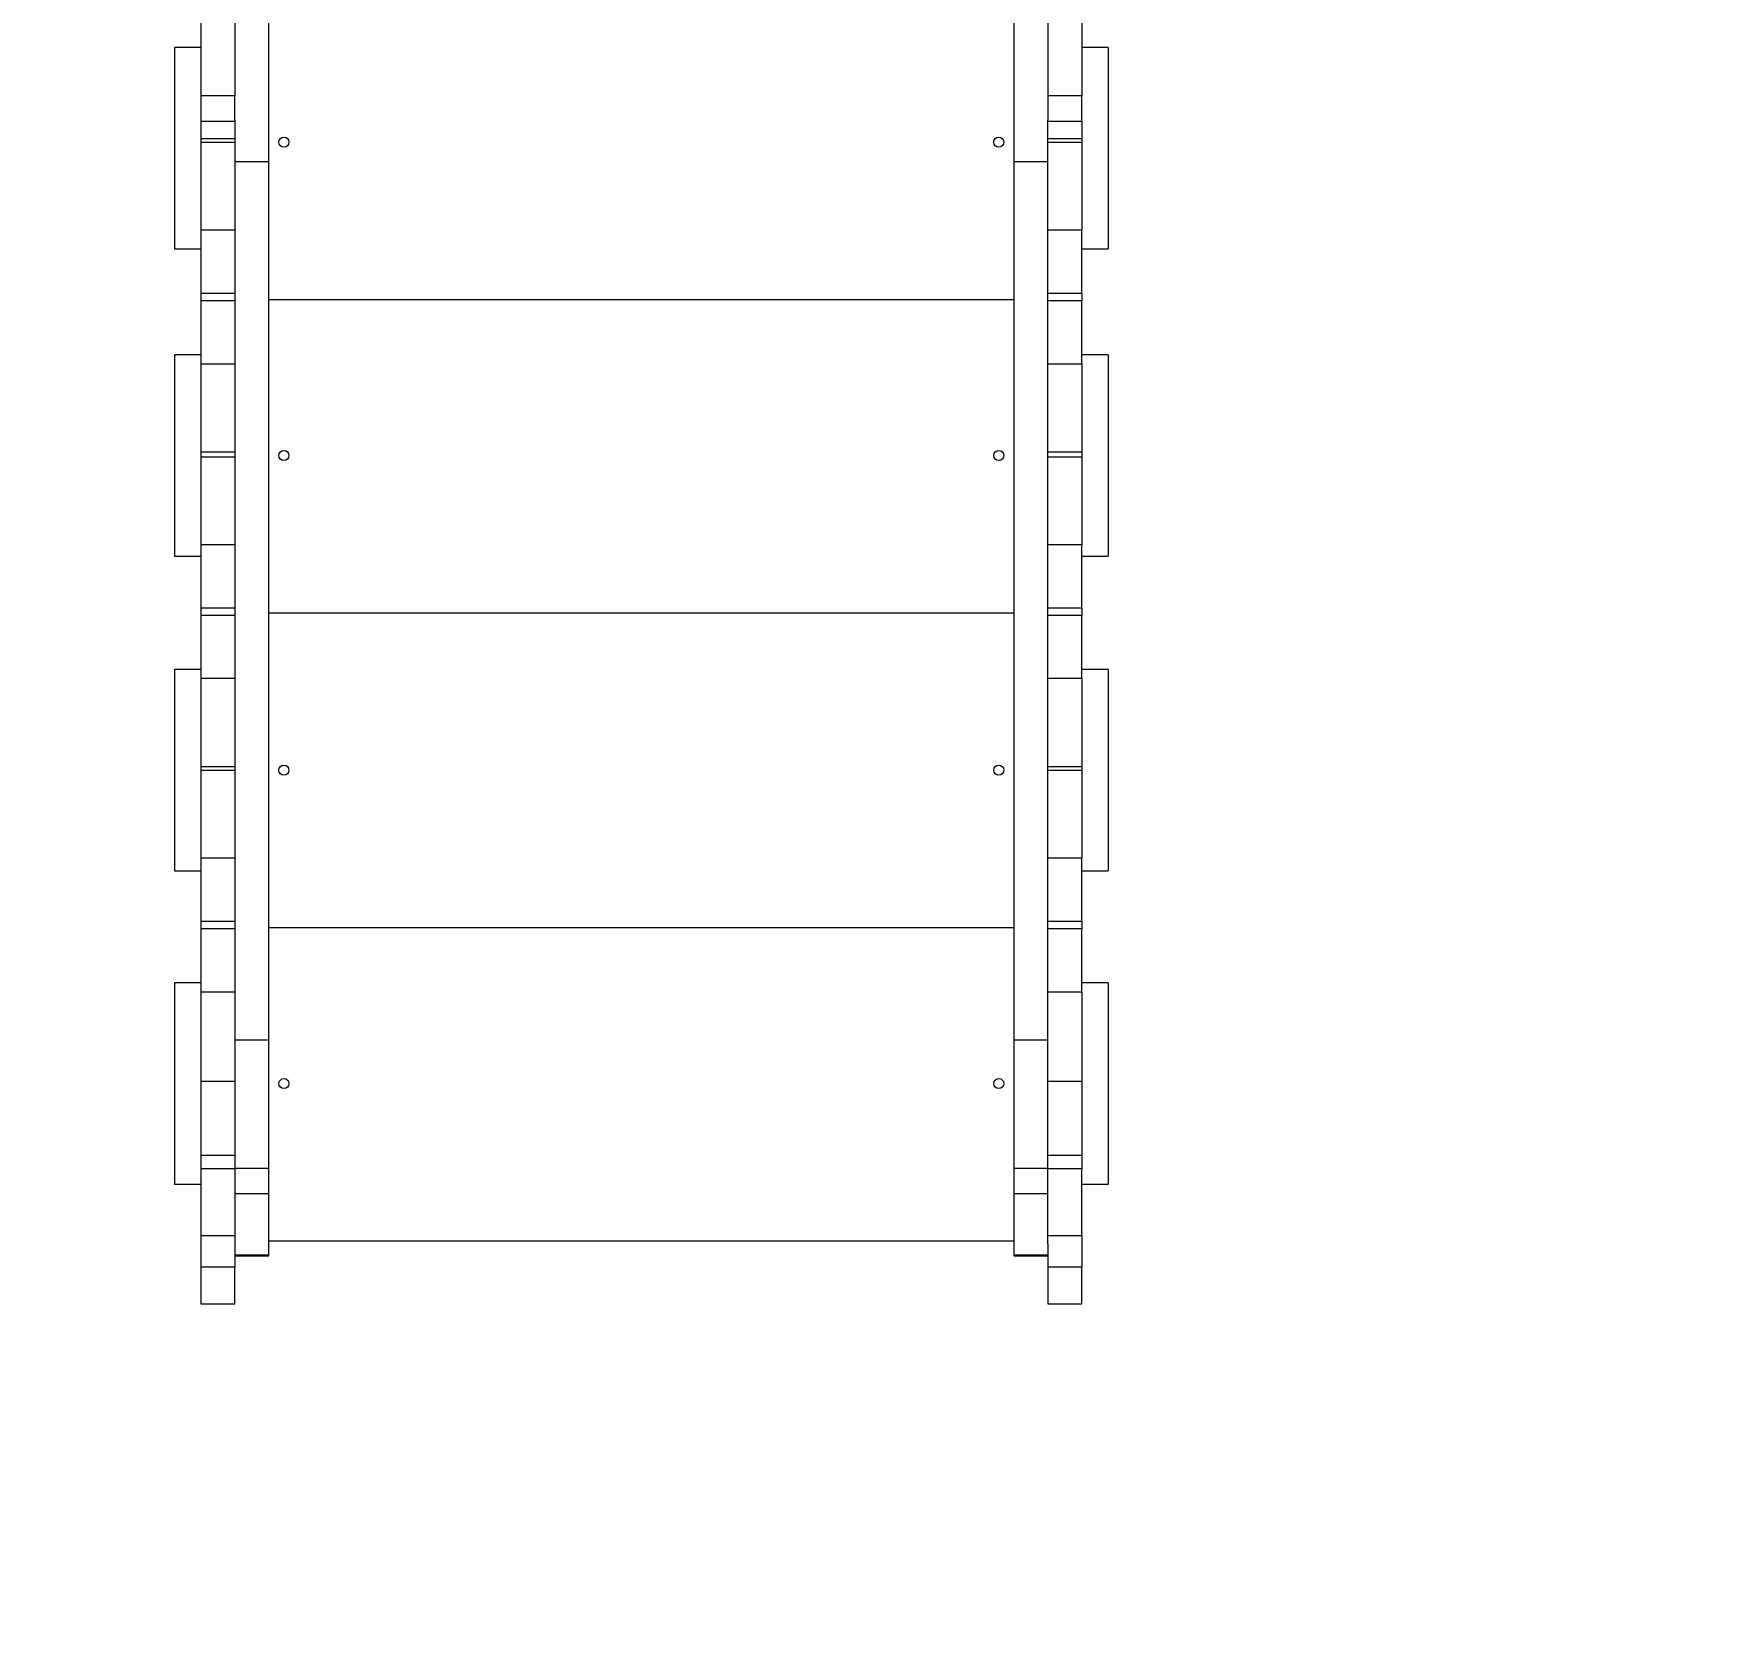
# Model space of a CAD drawing. Header units: millimetres. Extents: x -8760 to 8364, y -7998 to 7451.
# Drawn here: x 3422 to 4763, y -4179 to -2899 of the extents above; entities that cross this region are included whole.
import ezdxf

# ---------------------------------------------------------------- set-up
doc = ezdxf.new("R2010")
doc.units = ezdxf.units.MM
for name, color, linetype in [('DIKOM_ОБЪЕКТ', 7, 'Continuous'), ('DIKOM_РАЗМЕР_ЗОНА', 7, 'Continuous'), ('DIKOM_РАЗМЕР_ОБЪЕКТА', 7, 'Continuous')]:
    doc.layers.add(name, color=color, linetype=linetype)
doc.styles.add('style1', font='arial.ttf', dxfattribs={"width": 0.8})
doc.dimstyles.new('1-50', dxfattribs={"dimtxt": 300, "dimasz": 200, "dimexe": 100, "dimexo": 0, "dimgap": 100, "dimtad": 1, "dimtxsty": 'style1', "dimcen": 200, "dimclrd": 7, "dimclre": 7, "dimclrt": 7, "dimadec": 1, "dimazin": 2, "dimtfac": 1, "dimtmove": 0, "dimatfit": 2, "dimfxl": 0, "dimlwd": 25, "dimlwe": 18, "dimarcsym": 0})

# ---------------------------------------------------------------- blocks, each defined once
blk = doc.blocks.new('*D21')
at = {"layer": 'Defpoints', "color": 0, "transparency": 16777216}
for p in [(-7755.6, -10.6), (8364.4, -2410.4), (8364.4, -7897.6)]:
    blk.add_point(p, dxfattribs=at)
at = {"layer": 'DIKOM_РАЗМЕР_ЗОНА', "color": 7, "lineweight": 18, "transparency": 16777216}
for p, q in [((-7755.6, -10.6), (-7755.6, -7997.6)), ((8364.4, -2410.4), (8364.4, -7997.6))]:
    blk.add_line(p, q, dxfattribs=at)
at = {"layer": 'DIKOM_РАЗМЕР_ЗОНА', "color": 7, "lineweight": 25, "transparency": 16777216}
blk.add_line((-7555.6, -7897.6), (8164.4, -7897.6), dxfattribs=at)
at = {"layer": 'DIKOM_РАЗМЕР_ЗОНА', "color": 7, "transparency": 16777216}
for points in [[(-7555.6, -7864.2), (-7555.6, -7930.9), (-7755.6, -7897.6)], [(8164.4, -7864.2), (8164.4, -7930.9), (8364.4, -7897.6)]]:
    blk.add_solid(points, dxfattribs=at)
at = {"layer": 'DIKOM_РАЗМЕР_ЗОНА', "color": 7, "transparency": 16777216, "insert": (1040.7, -7644.4), "char_height": 300, "attachment_point": 5, "style": 'style1'}
blk.add_mtext('16100', dxfattribs=at)
blk = doc.blocks.new('*D19')
at = {"layer": 'Defpoints', "color": 0, "transparency": 16777216}
for p in [(-5756.7, -306.6), (6365.5, -2710.6), (6365.5, -7111.4)]:
    blk.add_point(p, dxfattribs=at)
at = {"layer": 'DIKOM_РАЗМЕР_ОБЪЕКТА', "color": 7, "lineweight": 18, "transparency": 16777216}
for p, q in [((-5756.7, -306.6), (-5756.7, -7211.4)), ((6365.5, -2710.6), (6365.5, -7211.4))]:
    blk.add_line(p, q, dxfattribs=at)
at = {"layer": 'DIKOM_РАЗМЕР_ОБЪЕКТА', "color": 7, "lineweight": 25, "transparency": 16777216}
blk.add_line((-5556.7, -7111.4), (6165.5, -7111.4), dxfattribs=at)
at = {"layer": 'DIKOM_РАЗМЕР_ОБЪЕКТА', "color": 7, "transparency": 16777216}
for points in [[(-5556.7, -7078.1), (-5556.7, -7144.7), (-5756.7, -7111.4)], [(6165.5, -7078.1), (6165.5, -7144.7), (6365.5, -7111.4)]]:
    blk.add_solid(points, dxfattribs=at)
at = {"layer": 'DIKOM_РАЗМЕР_ОБЪЕКТА', "color": 7, "transparency": 16777216, "insert": (1047.2, -6858.2), "char_height": 300, "attachment_point": 5, "style": 'style1'}
blk.add_mtext('12100', dxfattribs=at)

msp = doc.modelspace()

# ---------------------------------------------------------------- linework, layer by layer
at = {"layer": 'DIKOM_ОБЪЕКТ', "color": 7, "linetype": 'Continuous', "lineweight": 15}
for p, q in [((3554.391, -2888.554), (3554.391, -2948.836)), ((3581.391, -2888.554), (3581.391, -2948.836)), ((3608.391, -3001.099), (3608.391, -2888.554)), ((4200.391, -2888.554), (4200.391, -3001.099)), ((4227.391, -2888.554), (4227.391, -2948.836)), ((4254.392, -2888.554), (4254.392, -2948.836)), ((3554.391, -2910.333), (3533.392, -2910.333)), ((3533.392, -2910.333), (3533.392, -3070.333)), ((4275.392, -2910.333), (4254.392, -2910.333)), ((4275.392, -2910.333), (4275.392, -3070.333)), ((3581.391, -2948.836), (3554.391, -2948.836)), ((3554.391, -2948.836), (3554.391, -2969.012)), ((3581.391, -2968.218), (3581.391, -2948.836)), ((4254.392, -2948.836), (4227.391, -2948.836)), ((4227.391, -2948.836), (4227.391, -2968.218)), ((4254.392, -2969.012), (4254.392, -2948.836)), ((3554.391, -2969.012), (3581.391, -2969.012)), ((3554.391, -2969.012), (3554.391, -2982.554)), ((3581.391, -2968.218), (3581.391, -3001.099)), ((4227.391, -3001.099), (4227.391, -2968.218)), ((4227.391, -2969.012), (4254.392, -2969.012)), ((4254.392, -2969.012), (4254.392, -2982.554)), ((3554.391, -2982.554), (3581.391, -2982.554)), ((3554.391, -2982.554), (3554.391, -2985.554)), ((3554.391, -2985.554), (3581.391, -2985.554)), ((3554.391, -2985.554), (3554.391, -3055.554)), ((4227.391, -2982.554), (4254.392, -2982.554)), ((4227.391, -2985.554), (4254.392, -2985.554)), ((4254.392, -2982.554), (4254.392, -2985.554)), ((4254.392, -2985.554), (4254.392, -3055.554)), ((3608.391, -3001.099), (3581.391, -3001.099)), ((3581.391, -3001.099), (3581.391, -3699.144)), ((3608.391, -3699.144), (3608.391, -3001.099)), ((4227.391, -3001.099), (4200.391, -3001.099)), ((4200.391, -3001.099), (4200.391, -3699.144)), ((4227.391, -3699.144), (4227.391, -3001.099)), ((3581.391, -3055.554), (3554.391, -3055.554)), ((3554.391, -3055.554), (3554.391, -3105.554)), ((4254.392, -3055.554), (4227.391, -3055.554)), ((4254.392, -3105.554), (4254.392, -3055.554)), ((3533.392, -3070.333), (3554.391, -3070.333)), ((4254.392, -3070.333), (4275.392, -3070.333)), ((3554.391, -3105.554), (3581.391, -3105.554)), ((3554.391, -3105.554), (3554.391, -3111.554)), ((3581.391, -3111.554), (3554.391, -3111.554)), ((3554.391, -3111.554), (3554.391, -3161.554)), ((3608.391, -3110.554), (4200.391, -3110.554)), ((4227.391, -3105.554), (4254.392, -3105.554)), ((4254.392, -3111.554), (4227.391, -3111.554)), ((4254.392, -3105.554), (4254.392, -3111.554)), ((4254.392, -3161.554), (4254.392, -3111.554)), ((3554.391, -3154.554), (3533.392, -3154.554)), ((3533.392, -3154.554), (3533.392, -3314.554)), ((3554.391, -3161.554), (3581.391, -3161.554)), ((3554.391, -3161.554), (3554.391, -3231.554)), ((4227.391, -3161.554), (4254.392, -3161.554)), ((4275.392, -3154.554), (4254.392, -3154.554)), ((4254.392, -3161.554), (4254.392, -3231.554)), ((4275.392, -3154.554), (4275.392, -3314.554)), ((3554.391, -3231.554), (3581.391, -3231.554)), ((3554.391, -3231.554), (3554.391, -3235.554)), ((4227.391, -3231.554), (4254.392, -3231.554)), ((4254.392, -3231.554), (4254.392, -3235.554)), ((3554.391, -3235.554), (3581.391, -3235.554)), ((3554.391, -3235.554), (3554.391, -3305.554)), ((4227.391, -3235.554), (4254.392, -3235.554)), ((4254.392, -3235.554), (4254.392, -3305.554)), ((3581.391, -3305.554), (3554.391, -3305.554)), ((3554.391, -3305.554), (3554.391, -3355.554)), ((4254.392, -3305.554), (4227.391, -3305.554)), ((4254.392, -3355.554), (4254.392, -3305.554)), ((3533.392, -3314.554), (3554.391, -3314.554)), ((4254.392, -3314.554), (4275.392, -3314.554)), ((3554.391, -3355.554), (3581.391, -3355.554)), ((3554.391, -3355.554), (3554.391, -3361.554)), ((3581.391, -3361.554), (3554.391, -3361.554)), ((3554.391, -3361.554), (3554.391, -3411.554)), ((3608.391, -3359.554), (4200.391, -3359.554)), ((4227.391, -3355.554), (4254.392, -3355.554)), ((4254.392, -3361.554), (4227.391, -3361.554)), ((4254.392, -3355.554), (4254.392, -3361.554)), ((4254.392, -3411.554), (4254.392, -3361.554)), ((3554.391, -3404.554), (3533.392, -3404.554)), ((3533.392, -3404.554), (3533.392, -3564.554)), ((4275.392, -3404.554), (4254.392, -3404.554)), ((4275.392, -3404.554), (4275.392, -3564.554)), ((3554.391, -3411.554), (3581.391, -3411.554)), ((3554.391, -3411.554), (3554.391, -3481.554)), ((4227.391, -3411.554), (4254.392, -3411.554)), ((4254.392, -3411.554), (4254.392, -3481.554)), ((3554.391, -3481.554), (3581.391, -3481.554)), ((3554.391, -3481.554), (3554.391, -3484.554)), ((3554.391, -3484.554), (3581.391, -3484.554)), ((3554.391, -3484.554), (3554.391, -3554.554)), ((4227.391, -3481.554), (4254.392, -3481.554)), ((4227.391, -3484.554), (4254.392, -3484.554)), ((4254.392, -3481.554), (4254.392, -3484.554)), ((4254.392, -3484.554), (4254.392, -3554.554)), ((3581.391, -3554.554), (3554.391, -3554.554)), ((3554.391, -3554.554), (3554.391, -3604.554)), ((4254.392, -3554.554), (4227.391, -3554.554)), ((4254.392, -3604.554), (4254.392, -3554.554)), ((3533.392, -3564.554), (3554.391, -3564.554)), ((4254.392, -3564.554), (4275.392, -3564.554)), ((3554.391, -3604.554), (3581.391, -3604.554)), ((3554.391, -3604.554), (3554.391, -3610.554)), ((4227.391, -3604.554), (4254.392, -3604.554)), ((4254.392, -3604.554), (4254.392, -3610.554)), ((3581.391, -3610.554), (3554.391, -3610.554)), ((3554.391, -3610.554), (3554.391, -3660.554)), ((3608.391, -3609.554), (4200.391, -3609.554)), ((4254.392, -3610.554), (4227.391, -3610.554)), ((4254.392, -3660.554), (4254.392, -3610.554)), ((3554.391, -3653.554), (3533.392, -3653.554)), ((3533.392, -3653.554), (3533.392, -3813.554)), ((3554.391, -3660.554), (3581.391, -3660.554)), ((3554.391, -3660.554), (3554.391, -3731.604)), ((4227.391, -3660.554), (4254.392, -3660.554)), ((4275.392, -3653.554), (4254.392, -3653.554)), ((4254.392, -3660.554), (4254.392, -3731.604)), ((4275.392, -3653.554), (4275.392, -3813.554)), ((3608.391, -3699.144), (3581.391, -3699.144)), ((3581.391, -3699.144), (3581.391, -3801.013)), ((3608.391, -3801.013), (3608.391, -3699.144)), ((4227.391, -3699.144), (4200.391, -3699.144)), ((4200.391, -3699.144), (4200.391, -3801.013)), ((4227.391, -3801.013), (4227.391, -3699.144)), ((3554.391, -3731.604), (3581.391, -3731.604)), ((3554.391, -3731.604), (3554.391, -3790.515)), ((4227.391, -3731.604), (4254.392, -3731.604)), ((4254.392, -3731.604), (4254.392, -3790.515)), ((3554.391, -3790.515), (3581.391, -3790.515)), ((3554.391, -3790.515), (3554.391, -3801.303)), ((4227.391, -3790.515), (4254.392, -3790.515)), ((4254.392, -3790.515), (4254.392, -3801.303)), ((3581.391, -3801.303), (3554.391, -3801.303)), ((3554.391, -3801.303), (3554.391, -3854.238)), ((3608.391, -3801.013), (3581.391, -3801.013)), ((3581.391, -3801.013), (3581.391, -3821.142)), ((3608.391, -3821.142), (3608.391, -3801.013)), ((4227.391, -3801.013), (4200.391, -3801.013)), ((4200.391, -3801.013), (4200.391, -3821.142)), ((4227.391, -3821.142), (4227.391, -3801.013)), ((4254.392, -3801.303), (4227.391, -3801.303)), ((4254.392, -3854.238), (4254.392, -3801.303)), ((3533.392, -3813.554), (3554.391, -3813.554)), ((3608.391, -3821.142), (3581.391, -3821.142)), ((3581.391, -3821.142), (3581.391, -3860.908)), ((3608.391, -3869.799), (3608.391, -3821.142)), ((4227.391, -3821.142), (4200.391, -3821.142)), ((4200.391, -3821.142), (4200.391, -3869.799)), ((4227.391, -3860.908), (4227.391, -3821.142)), ((4254.392, -3813.554), (4275.392, -3813.554)), ((3554.391, -3854.238), (3581.391, -3854.238)), ((3554.391, -3854.238), (3554.391, -3879.425)), ((3581.391, -3860.908), (3581.391, -3879.425)), ((3608.391, -3858.554), (4200.391, -3858.554)), ((4227.391, -3854.238), (4254.392, -3854.238)), ((4227.391, -3860.908), (4227.391, -3879.425)), ((4254.392, -3854.238), (4254.392, -3879.425)), ((3608.391, -3869.799), (3581.391, -3869.799)), ((3581.391, -3870.447), (3608.391, -3870.447)), ((3608.391, -3870.447), (3608.391, -3869.799)), ((4227.391, -3869.799), (4200.391, -3869.799)), ((4200.391, -3869.799), (4200.391, -3870.447)), ((4200.391, -3870.447), (4227.391, -3870.447)), ((3581.391, -3879.425), (3554.391, -3879.425)), ((3554.391, -3879.425), (3554.391, -3908.554)), ((3581.391, -3908.554), (3581.391, -3879.425)), ((4254.392, -3879.425), (4227.391, -3879.425)), ((4227.391, -3879.425), (4227.391, -3908.554)), ((4254.392, -3908.554), (4254.392, -3879.425)), ((3554.391, -3908.554), (3581.391, -3908.554)), ((4227.391, -3908.554), (4254.392, -3908.554))]:
    msp.add_line(p, q, dxfattribs=at)
for centre in [(3620.392, -2985.554), (4188.392, -2985.554), (3620.392, -3234.554), (4188.392, -3234.554), (3620.392, -3484.554), (4188.392, -3484.554), (3620.392, -3733.554), (4188.392, -3733.554)]:
    msp.add_circle(centre, 4, dxfattribs=at)

# ---------------------------------------------------------------- dimensions: what is measured, and where the dimension line sits
at = {"layer": 'DIKOM_РАЗМЕР_ЗОНА'}
dim = msp.add_linear_dim(base=(8364.404, -7897.564), p1=(-7755.645, -10.554), p2=(8364.404, -2410.44), text='16100', dimstyle='1-50', dxfattribs=at)
dim.commit()
dim.dimension.update_dxf_attribs({"geometry": '*D21', "text_midpoint": (1040.741, -7897.564), "dimtype": 160})
at = {"layer": 'DIKOM_РАЗМЕР_ОБЪЕКТА'}
dim = msp.add_linear_dim(base=(6365.479, -7111.412), p1=(-5756.695, -306.554), p2=(6365.479, -2710.554), text='12100', dimstyle='1-50', dxfattribs=at)
dim.commit()
dim.dimension.update_dxf_attribs({"geometry": '*D19', "text_midpoint": (1047.24, -7111.412), "dimtype": 160})

doc.saveas('drawing.dxf')
